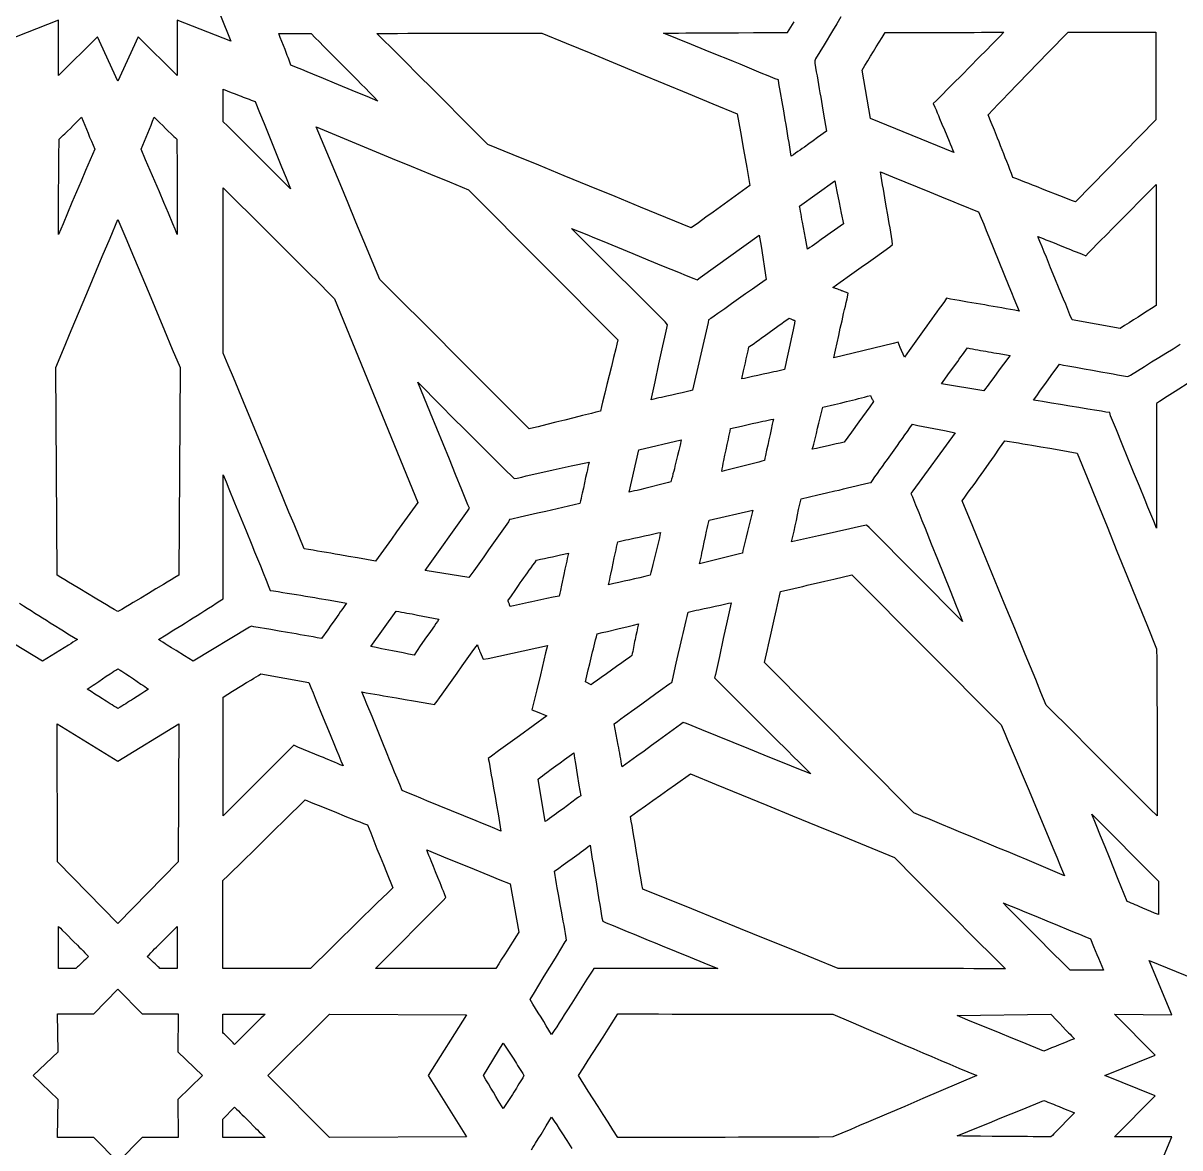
# Model space of a CAD drawing. Extents: x -500 to 500, y -1000 to 1000.
# Drawn here: x -23.2 to 260.5, y -17.6 to 258.3 of the extents above; entities that cross this region are included whole.
import ezdxf

# ---------------------------------------------------------------- set-up
doc = ezdxf.new("R2010")
doc.units = 0
doc.layers.add('LAYER_1', color=18, linetype='CONTINUOUS')

msp = doc.modelspace()

# ---------------------------------------------------------------- linework, layer by layer
at = {"layer": 'LAYER_1'}
for points in [[(22.5, 266.96), (27.68, 253.88), (14.55, 258.97), (14.55, 245.43), (4.99, 254.92), (0, 244.04), (-4.99, 254.92), (-14.55, 245.43), (-14.55, 258.97), (-27.68, 253.88)], [(177.34, 259.8), (176.3, 258.08), (175.27, 256.37), (173.19, 252.93), (172.16, 251.21), (171.12, 249.48), (170.89, 249.01), (170.89, 248.44), (171.08, 247.39), (171.27, 246.35), (171.46, 245.31), (171.65, 244.27), (171.83, 243.23), (172.01, 242.18), (172.19, 241.14), (172.37, 240.1), (172.73, 238.02), (173.08, 235.93), (173.77, 231.77), (171.61, 230.2), (170.53, 229.43), (169.45, 228.65), (168.37, 227.89), (167.83, 227.5), (167.29, 227.13), (166.75, 226.75), (166.21, 226.37), (165.67, 226), (165.13, 225.63), (164.95, 226.74), (164.78, 227.85), (164.6, 228.96), (164.42, 230.08), (164.23, 231.19), (164.05, 232.31), (163.86, 233.43), (163.67, 234.54), (163.29, 236.78), (162.91, 239.01), (162.52, 241.24), (162.13, 243.46), (162.02, 244.38), (161.21, 244.62), (159.5, 245.33), (157.79, 246.04), (156.08, 246.75), (154.37, 247.46), (152.65, 248.17), (150.94, 248.87), (149.22, 249.57), (147.5, 250.27), (144.07, 251.67), (140.64, 253.06), (137.21, 254.46), (133.79, 255.84), (135.63, 255.85), (137.47, 255.85), (139.31, 255.86), (141.15, 255.86), (144.85, 255.88), (148.54, 255.9), (152.23, 255.92), (155.92, 255.94), (157.77, 255.95), (159.61, 255.96), (161.45, 255.96), (163.29, 255.96), (164.21, 255.96), (164.67, 256.65), (165.83, 258.56)], [(263.13, 170.35), (259.28, 167.88), (257.36, 166.65), (255.45, 165.43), (254.76, 164.97), (254.76, 164.04), (254.76, 134.4), (254.05, 136.12), (253.34, 137.83), (252.63, 139.55), (251.93, 141.27), (250.52, 144.7), (249.12, 148.14), (246.31, 155.03), (244.89, 158.49), (243.47, 161.96), (243.24, 162.77), (242.32, 162.88), (241.22, 163.06), (240.11, 163.24), (237.89, 163.6), (235.67, 163.96), (233.45, 164.33), (231.22, 164.7), (229, 165.06), (226.79, 165.43), (225.68, 165.6), (224.58, 165.78), (225.36, 166.87), (226.15, 167.97), (227.75, 170.18), (229.34, 172.39), (230.13, 173.49), (230.91, 174.58), (231.93, 174.4), (232.94, 174.22), (233.96, 174.04), (234.98, 173.86), (237.01, 173.5), (239.04, 173.13), (241.07, 172.76), (243.1, 172.39), (244.11, 172.21), (245.13, 172.03), (246.14, 171.86), (247.16, 171.68), (247.73, 171.57), (248.31, 171.91), (250.04, 173), (251.78, 174.08), (253.53, 175.17), (255.28, 176.25), (257.03, 177.34), (258.78, 178.42), (260.52, 179.51)], [(-24.1, 115.97), (-23.17, 115.37), (-22.24, 114.76), (-21.3, 114.16), (-20.36, 113.57), (-19.42, 112.97), (-18.47, 112.38), (-17.53, 111.79), (-16.58, 111.2), (-15.64, 110.61), (-13.74, 109.43), (-11.84, 108.26), (-9.94, 107.08), (-10.48, 106.74), (-11.02, 106.39), (-11.56, 106.05), (-12.1, 105.71), (-13.18, 105.04), (-14.25, 104.38), (-16.37, 103.06), (-17.42, 102.41), (-18.47, 101.76), (-32.29, 110.09)], [(252.92, -28.25), (258.45, -14.94), (244.39, -14.94), (254.42, -4.86), (242.09, 0.11), (254.42, 5.09), (244.39, 15.16), (258.45, 15.05), (252.92, 28.36), (266.17, 22.92)], [(101.42, -18.1), (101.76, -17.56), (102.1, -17.01), (102.43, -16.47), (103.1, -15.39), (103.77, -14.31), (105.07, -12.18), (105.72, -11.12), (106.37, -10.07), (107, -11.03), (107.62, -11.99), (108.24, -12.95), (108.86, -13.91), (110.09, -15.84), (111.33, -17.77)]]:
    msp.add_lwpolyline(points, dxfattribs=at)
for points in [[(48.4, 254.69), (49.42, 253.65), (50.44, 252.61), (51.46, 251.58), (52.49, 250.55), (53.51, 249.51), (55.56, 247.45), (57.62, 245.39), (58.64, 244.36), (59.66, 243.32), (60.69, 242.29), (61.71, 241.25), (62.73, 240.21), (63.74, 239.17), (61.1, 240.26), (58.45, 241.36), (53.13, 243.57), (50.46, 244.68), (47.79, 245.78), (46.45, 246.33), (45.11, 246.88), (43.77, 247.43), (42.43, 247.97), (42.26, 248.45), (42.08, 248.93), (41.9, 249.41), (41.72, 249.88), (41.54, 250.36), (41.35, 250.84), (40.98, 251.81), (40.21, 253.75), (39.82, 254.74), (39.44, 255.73), (47.38, 255.73)], [(109.95, 253.37), (115.95, 250.9), (127.92, 245.95), (139.89, 241), (145.88, 238.52), (151.88, 236.05), (152.66, 231.64), (153.44, 227.25), (154.21, 222.86), (154.99, 218.45), (153.18, 217.15), (151.38, 215.85), (149.58, 214.54), (147.79, 213.24), (146, 211.94), (144.2, 210.64), (142.4, 209.33), (140.59, 208.03), (128.14, 213.16), (121.92, 215.72), (115.69, 218.28), (109.45, 220.84), (103.21, 223.4), (96.96, 225.96), (90.7, 228.52), (83.94, 235.31), (80.55, 238.72), (77.15, 242.13), (73.75, 245.53), (70.34, 248.94), (68.63, 250.64), (66.93, 252.34), (65.22, 254.03), (63.51, 255.73), (66.04, 255.75), (68.57, 255.77), (71.1, 255.78), (73.62, 255.8), (76.15, 255.81), (78.68, 255.82), (81.21, 255.82), (83.73, 255.83), (88.79, 255.84), (93.84, 255.84), (103.95, 255.84)], [(216.28, 255.01), (215.25, 253.95), (214.21, 252.9), (213.17, 251.84), (211.1, 249.74), (209.02, 247.64), (206.95, 245.55), (204.88, 243.46), (200.73, 239.29), (199.92, 238.6), (200.38, 237.67), (200.67, 236.97), (200.95, 236.28), (201.24, 235.59), (201.52, 234.89), (202.1, 233.5), (202.69, 232.11), (203.27, 230.72), (203.85, 229.33), (204.14, 228.64), (204.42, 227.94), (204.71, 227.25), (204.99, 226.56), (184.6, 234.89), (182.53, 246.7), (183.22, 247.87), (183.91, 249.03), (184.61, 250.18), (185.31, 251.33), (186.01, 252.48), (186.72, 253.63), (187.44, 254.79), (188.17, 255.96), (195.43, 255.96), (199.06, 255.97), (202.7, 255.97), (204.52, 255.98), (206.34, 255.99), (208.17, 256), (209.99, 256.01), (211.82, 256.02), (213.65, 256.04), (215.48, 256.06), (217.32, 256.08)], [(254.53, 234.54), (234.83, 214.4), (233.88, 214.77), (232.93, 215.14), (231.03, 215.89), (227.21, 217.41), (225.3, 218.17), (224.34, 218.55), (223.38, 218.93), (222.41, 219.3), (221.45, 219.68), (220.48, 220.05), (219.51, 220.42), (219.14, 221.4), (218.77, 222.37), (218.4, 223.34), (218.02, 224.31), (217.64, 225.27), (217.26, 226.24), (216.88, 227.2), (216.5, 228.16), (216.11, 229.12), (215.73, 230.08), (214.96, 231.99), (214.18, 233.91), (213.4, 235.82), (214.63, 237.1), (215.86, 238.37), (217.1, 239.65), (218.33, 240.92), (220.79, 243.46), (223.25, 245.99), (225.72, 248.52), (228.18, 251.04), (233.1, 256.08), (254.53, 256.08)], [(26.83, 241.68), (27.81, 241.29), (28.78, 240.9), (29.76, 240.52), (30.24, 240.33), (30.73, 240.14), (31.22, 239.96), (31.7, 239.77), (32.19, 239.59), (32.69, 239.41), (33.18, 239.23), (33.67, 239.06), (34.75, 236.37), (35.83, 233.69), (37.99, 228.35), (40.15, 223.01), (41.23, 220.33), (42.31, 217.64), (38.19, 221.79), (36.13, 223.85), (34.08, 225.9), (32.02, 227.95), (29.97, 230), (28.94, 231.02), (27.91, 232.04), (26.88, 233.06), (25.84, 234.08), (25.84, 242.07)], [(-8.52, 234.24), (-8.12, 233.26), (-7.73, 232.28), (-7.33, 231.3), (-6.93, 230.32), (-6.52, 229.34), (-6.11, 228.36), (-5.68, 227.37), (-6.8, 224.76), (-7.92, 222.14), (-9.04, 219.51), (-10.16, 216.89), (-11.27, 214.26), (-12.37, 211.64), (-13.46, 209.02), (-14.01, 207.72), (-14.55, 206.41), (-14.55, 212.23), (-14.54, 215.14), (-14.54, 218.06), (-14.53, 219.52), (-14.52, 220.98), (-14.51, 222.45), (-14.5, 223.91), (-14.49, 225.38), (-14.47, 226.85), (-14.45, 228.32), (-14.43, 229.8), (-14.09, 230.12), (-13.74, 230.45), (-13.4, 230.79), (-13.05, 231.12), (-12.36, 231.79), (-11.67, 232.47), (-10.98, 233.16), (-10.29, 233.85), (-8.9, 235.24)], [(10.29, 233.85), (10.98, 233.16), (11.67, 232.47), (12.36, 231.79), (13.05, 231.12), (13.4, 230.79), (13.74, 230.45), (14.09, 230.12), (14.43, 229.8), (14.45, 228.32), (14.47, 226.85), (14.49, 225.38), (14.5, 223.91), (14.51, 222.45), (14.52, 220.98), (14.53, 219.52), (14.54, 218.06), (14.54, 215.14), (14.55, 212.23), (14.55, 206.41), (14.01, 207.72), (13.46, 209.02), (12.37, 211.64), (11.27, 214.26), (10.16, 216.89), (9.04, 219.51), (7.92, 222.14), (6.8, 224.76), (5.68, 227.37), (6.11, 228.36), (6.52, 229.34), (6.93, 230.32), (7.33, 231.3), (7.73, 232.28), (8.12, 233.26), (8.52, 234.24), (8.9, 235.24)], [(67.27, 225.11), (71.95, 223.18), (76.63, 221.25), (81.31, 219.32), (85.98, 217.41), (122.62, 180.6), (122.36, 179.51), (122.09, 178.42), (121.56, 176.24), (121.02, 174.05), (120.49, 171.86), (119.95, 169.66), (119.41, 167.47), (118.88, 165.29), (118.61, 164.2), (118.35, 163.11), (117.25, 162.83), (116.16, 162.56), (113.96, 162), (111.78, 161.46), (109.6, 160.92), (107.42, 160.37), (105.23, 159.83), (103.04, 159.28), (101.94, 159), (100.84, 158.72), (91.68, 167.92), (87.1, 172.51), (82.52, 177.11), (77.94, 181.7), (73.36, 186.28), (71.07, 188.56), (68.78, 190.85), (66.49, 193.13), (64.2, 195.41), (60.32, 204.79), (58.37, 209.47), (56.43, 214.15), (54.48, 218.83), (52.54, 223.5), (50.6, 228.16), (48.65, 232.81)], [(190.01, 220.59), (193, 219.36), (199.02, 216.89), (202.03, 215.65), (205.05, 214.42), (206.56, 213.8), (208.07, 213.19), (209.59, 212.58), (211.1, 211.97), (211.72, 210.45), (212.35, 208.93), (212.97, 207.41), (213.59, 205.89), (214.82, 202.85), (216.05, 199.81), (217.28, 196.77), (218.52, 193.74), (219.14, 192.22), (219.76, 190.7), (220.38, 189.18), (221.01, 187.66), (219.95, 187.85), (218.89, 188.04), (217.84, 188.23), (216.79, 188.42), (215.74, 188.6), (214.69, 188.79), (213.64, 188.97), (212.6, 189.15), (210.5, 189.5), (208.4, 189.86), (206.3, 190.2), (204.19, 190.55), (203.26, 190.78), (202.69, 189.97), (202.06, 189.12), (201.44, 188.27), (200.82, 187.42), (200.2, 186.57), (199.59, 185.71), (198.97, 184.86), (198.36, 184), (197.75, 183.14), (196.53, 181.43), (195.32, 179.72), (194.1, 178.01), (192.89, 176.31), (191.86, 178.74), (191.4, 180.02), (190.13, 179.67), (175.61, 176.2), (176, 178.02), (176.39, 179.84), (176.79, 181.66), (177.18, 183.48), (177.38, 184.38), (177.59, 185.28), (177.79, 186.19), (177.99, 187.09), (178.2, 187.99), (178.41, 188.88), (178.62, 189.78), (178.84, 190.67), (179.07, 192.06), (177.8, 192.52), (177.65, 192.58), (177.5, 192.65), (177.35, 192.7), (177.2, 192.76), (176.89, 192.87), (176.59, 192.98), (176.29, 193.09), (175.99, 193.2), (175.84, 193.26), (175.69, 193.32), (175.53, 193.38), (175.38, 193.45), (176.25, 194.07), (177.11, 194.7), (177.98, 195.32), (178.84, 195.95), (180.57, 197.19), (182.31, 198.42), (184.05, 199.66), (185.8, 200.9), (189.32, 203.4), (190.01, 203.98), (189.9, 204.91), (189.73, 205.97), (189.55, 207.03), (189.37, 208.09), (189.19, 209.14), (188.83, 211.25), (188.46, 213.36), (188.09, 215.46), (187.73, 217.57), (187.55, 218.63), (187.37, 219.69), (187.19, 220.75), (187.02, 221.81)], [(176.1, 218.27), (176.36, 216.94), (176.88, 214.3), (177.4, 211.68), (177.92, 209.07), (175.76, 207.51), (174.67, 206.73), (173.58, 205.95), (172.49, 205.17), (171.39, 204.39), (170.28, 203.6), (169.72, 203.21), (169.16, 202.82), (168.64, 205.49), (168.39, 206.82), (168.14, 208.13), (167.89, 209.44), (167.77, 210.1), (167.65, 210.75), (167.54, 211.4), (167.42, 212.06), (167.31, 212.71), (167.2, 213.36), (175.84, 219.61)], [(254.65, 189.05), (253.53, 188.31), (252.42, 187.59), (251.31, 186.88), (250.21, 186.17), (249.11, 185.46), (248, 184.77), (246.89, 184.07), (245.78, 183.37), (234.02, 185.46), (233.5, 186.74), (232.98, 188.02), (232.46, 189.3), (231.93, 190.58), (230.88, 193.14), (229.82, 195.7), (228.76, 198.26), (227.71, 200.83), (227.18, 202.11), (226.66, 203.39), (226.13, 204.67), (225.61, 205.95), (226.28, 205.69), (226.95, 205.42), (227.62, 205.16), (228.29, 204.89), (229.63, 204.35), (230.97, 203.81), (232.31, 203.26), (233.65, 202.73), (234.32, 202.46), (234.99, 202.19), (235.66, 201.93), (236.33, 201.67), (237.37, 201.2), (238.06, 201.9), (239.09, 202.96), (240.13, 204.02), (241.17, 205.08), (242.2, 206.13), (244.28, 208.24), (246.35, 210.33), (248.43, 212.43), (250.5, 214.51), (254.65, 218.68)], [(27.55, 216.18), (29.25, 214.48), (32.67, 211.08), (36.08, 207.68), (39.49, 204.27), (42.91, 200.86), (46.32, 197.46), (49.73, 194.06), (51.44, 192.36), (53.14, 190.67), (73.54, 140.66), (72.24, 138.87), (70.94, 137.08), (69.65, 135.28), (68.35, 133.48), (67.06, 131.68), (65.76, 129.88), (64.46, 128.09), (63.17, 126.3), (58.78, 127.08), (56.59, 127.47), (54.41, 127.85), (53.32, 128.04), (52.23, 128.23), (51.14, 128.41), (50.04, 128.6), (48.95, 128.78), (47.85, 128.96), (46.76, 129.14), (45.66, 129.31), (44.42, 132.33), (43.19, 135.34), (41.95, 138.35), (40.71, 141.36), (39.47, 144.37), (38.23, 147.37), (35.75, 153.38), (30.78, 165.37), (28.31, 171.36), (27.07, 174.36), (25.84, 177.35), (25.84, 217.87)], [(1.93, 205.56), (3.83, 201.02), (7.64, 191.94), (11.44, 182.86), (13.34, 178.32), (15.24, 173.77), (14.9, 122.83), (13.97, 122.26), (13.04, 121.7), (12.11, 121.15), (11.18, 120.59), (9.32, 119.48), (7.46, 118.37), (5.61, 117.26), (3.75, 116.15), (2.82, 115.6), (1.89, 115.04), (0.96, 114.48), (0, 113.91), (-0.96, 114.48), (-1.89, 115.04), (-2.82, 115.6), (-3.75, 116.15), (-5.61, 117.26), (-7.46, 118.37), (-9.32, 119.48), (-11.18, 120.59), (-12.11, 121.15), (-13.04, 121.7), (-13.97, 122.26), (-14.9, 122.83), (-15.24, 173.77), (-13.34, 178.32), (-11.44, 182.86), (-7.64, 191.94), (-3.83, 201.02), (-1.93, 205.56), (0, 210.12)], [(113.09, 207.16), (114.97, 206.39), (116.85, 205.63), (118.73, 204.86), (122.49, 203.32), (126.25, 201.78), (130, 200.24), (133.76, 198.7), (135.64, 197.94), (137.52, 197.17), (139.4, 196.41), (141.28, 195.65), (142.09, 195.3), (142.78, 195.88), (157.29, 206.3), (157.73, 203.59), (158.16, 200.86), (158.59, 198.12), (159.02, 195.41), (157.33, 194.24), (155.63, 193.05), (153.93, 191.85), (152.23, 190.65), (150.52, 189.45), (148.82, 188.23), (147.12, 187.02), (146.27, 186.41), (145.43, 185.81), (144.85, 185.46), (144.74, 184.88), (140.93, 168.21), (140.31, 168.06), (139.68, 167.91), (139.04, 167.76), (138.41, 167.62), (137.14, 167.33), (135.87, 167.05), (134.59, 166.77), (133.32, 166.48), (132.69, 166.34), (132.05, 166.19), (131.42, 166.04), (130.8, 165.89), (131.27, 168.1), (131.75, 170.3), (132.7, 174.69), (133.65, 179.08), (134.12, 181.28), (134.6, 183.49), (134.83, 184.3), (134.25, 184.99), (132.81, 186.43), (131.36, 187.86), (128.48, 190.73), (125.61, 193.59), (122.73, 196.46), (119.86, 199.32), (116.98, 202.19), (114.1, 205.05), (112.66, 206.48), (111.21, 207.92)], [(165.01, 185.75), (165.19, 185.67), (165.36, 185.59), (165.53, 185.52), (165.62, 185.48), (165.71, 185.45), (165.79, 185.42), (165.88, 185.39), (165.96, 185.37), (166.05, 185.34), (165.9, 184.58), (165.74, 183.83), (165.59, 183.07), (165.43, 182.32), (165.11, 180.82), (164.78, 179.32), (164.46, 177.82), (164.14, 176.32), (163.98, 175.57), (163.82, 174.82), (163.67, 174.06), (163.52, 173.3), (162.87, 173.15), (162.21, 173), (161.56, 172.86), (160.91, 172.71), (159.59, 172.43), (158.27, 172.14), (156.96, 171.86), (155.64, 171.58), (154.99, 171.43), (154.33, 171.29), (153.68, 171.14), (153.03, 170.99), (153.46, 172.98), (153.9, 174.97), (154.11, 175.95), (154.33, 176.93), (154.54, 177.9), (154.76, 178.86), (155.39, 179.29), (156.01, 179.73), (156.63, 180.17), (157.25, 180.61), (157.87, 181.06), (158.48, 181.5), (159.71, 182.39), (160.95, 183.28), (161.56, 183.72), (162.18, 184.17), (162.8, 184.61), (163.42, 185.05), (164.04, 185.49), (164.67, 185.92)], [(208.98, 178.5), (209.63, 178.37), (210.28, 178.25), (210.93, 178.13), (211.58, 178.01), (212.23, 177.89), (212.88, 177.77), (213.53, 177.66), (214.19, 177.54), (214.84, 177.43), (216.16, 177.21), (217.48, 176.99), (218.82, 176.78), (218.41, 176.23), (218, 175.69), (217.19, 174.6), (216.39, 173.52), (215.59, 172.43), (214.79, 171.35), (213.99, 170.26), (213.18, 169.18), (212.77, 168.64), (212.37, 168.09), (202, 169.83), (202.39, 170.37), (202.78, 170.91), (203.57, 172), (205.16, 174.18), (205.96, 175.28), (206.36, 175.84), (206.76, 176.39), (207.16, 176.95), (207.55, 177.5), (207.94, 178.06), (208.33, 178.63)], [(79.31, 164.38), (82.18, 161.49), (85.06, 158.61), (87.93, 155.74), (90.81, 152.87), (92.25, 151.44), (93.69, 150), (95.13, 148.57), (96.58, 147.14), (97.16, 146.56), (97.96, 146.68), (99.06, 146.93), (100.16, 147.19), (101.27, 147.45), (102.37, 147.7), (103.47, 147.95), (104.57, 148.2), (105.67, 148.44), (106.78, 148.69), (108.98, 149.17), (111.18, 149.66), (115.59, 150.61), (115.44, 149.98), (115.29, 149.35), (115.15, 148.71), (115, 148.08), (114.72, 146.8), (114.44, 145.52), (114.16, 144.24), (113.87, 142.96), (113.73, 142.32), (113.58, 141.69), (113.43, 141.06), (113.28, 140.42), (109.14, 139.47), (104.97, 138.51), (102.89, 138.04), (100.79, 137.56), (98.69, 137.08), (96.58, 136.6), (96, 136.49), (95.77, 135.91), (94.56, 134.21), (93.35, 132.51), (92.14, 130.79), (90.93, 129.08), (89.72, 127.36), (88.51, 125.65), (87.3, 123.95), (86.09, 122.25), (75.38, 123.99), (85.75, 138.57), (86.21, 139.27), (85.86, 140.08), (84.35, 143.82), (82.82, 147.56), (81.29, 151.32), (79.74, 155.08), (78.2, 158.85), (76.65, 162.62), (73.54, 170.18)], [(184.69, 166.72), (184.77, 166.52), (184.86, 166.33), (184.94, 166.14), (185.03, 165.96), (185.12, 165.78), (185.29, 165.43), (184.39, 164.18), (183.49, 162.93), (181.72, 160.45), (179.94, 157.97), (179.05, 156.73), (178.15, 155.47), (177.16, 155.26), (176.18, 155.04), (174.23, 154.61), (172.28, 154.17), (171.3, 153.95), (170.31, 153.74), (170.48, 154.39), (170.65, 155.03), (170.82, 155.68), (170.98, 156.32), (171.15, 156.97), (171.31, 157.61), (171.62, 158.89), (171.93, 160.17), (172.24, 161.45), (172.55, 162.74), (172.85, 164.04), (175.79, 164.74), (177.25, 165.09), (178.72, 165.44), (179.46, 165.62), (180.19, 165.81), (180.93, 165.99), (181.66, 166.17), (182.4, 166.36), (183.13, 166.55), (183.86, 166.74), (184.6, 166.94)], [(160.62, 160.52), (160.49, 159.88), (160.21, 158.61), (159.94, 157.33), (159.66, 156.05), (159.38, 154.77), (159.1, 153.5), (158.83, 152.22), (158.69, 151.59), (158.56, 150.96), (157.89, 150.79), (157.23, 150.62), (155.9, 150.28), (153.28, 149.63), (151.97, 149.3), (150.67, 148.97), (150.02, 148.81), (149.37, 148.64), (148.73, 148.47), (148.08, 148.3), (148.21, 148.97), (148.34, 149.64), (148.48, 150.3), (148.61, 150.97), (148.89, 152.29), (149.17, 153.61), (149.45, 154.92), (149.73, 156.22), (149.87, 156.88), (150, 157.53), (150.14, 158.18), (150.27, 158.83), (152.93, 159.44), (154.24, 159.74), (155.55, 160.03), (156.86, 160.32), (157.51, 160.47), (158.16, 160.61), (158.81, 160.74), (159.45, 160.88), (160.1, 161.02), (160.75, 161.15)], [(196.19, 159.61), (197.51, 159.35), (200.14, 158.83), (202.74, 158.31), (205.34, 157.79), (194.97, 143.55), (194.51, 142.86), (194.85, 142.05), (195.63, 140.14), (196.4, 138.22), (197.18, 136.31), (197.95, 134.4), (199.48, 130.58), (201.02, 126.76), (202.55, 122.94), (204.09, 119.12), (204.86, 117.21), (205.63, 115.3), (206.4, 113.39), (207.18, 111.48), (184.25, 134.52), (183.56, 135.1), (182.76, 134.98), (181.67, 134.72), (180.59, 134.47), (179.5, 134.21), (178.42, 133.96), (177.33, 133.71), (176.23, 133.46), (175.14, 133.22), (174.04, 132.97), (172.95, 132.73), (171.85, 132.49), (169.65, 132), (167.45, 131.52), (165.24, 131.05), (165.39, 131.7), (165.54, 132.35), (165.69, 133.01), (165.83, 133.67), (166.11, 134.99), (166.4, 136.31), (166.68, 137.64), (166.96, 138.96), (167.11, 139.62), (167.25, 140.27), (167.4, 140.93), (167.55, 141.58), (171.7, 142.54), (173.77, 143.02), (175.84, 143.51), (176.88, 143.75), (177.92, 144), (178.95, 144.25), (179.99, 144.5), (181.03, 144.75), (182.06, 145), (183.1, 145.26), (184.14, 145.52), (184.71, 145.63), (185.06, 146.1), (185.67, 146.96), (186.27, 147.83), (186.89, 148.69), (187.5, 149.55), (188.11, 150.41), (188.73, 151.27), (189.96, 152.99), (191.19, 154.7), (191.8, 155.56), (192.42, 156.42), (193.03, 157.28), (193.64, 158.14), (194.25, 159.01), (194.85, 159.87)], [(137.87, 154.76), (137.56, 153.47), (137.26, 152.18), (136.95, 150.9), (136.63, 149.62), (136.47, 148.98), (136.31, 148.34), (136.14, 147.69), (135.98, 147.05), (135.81, 146.4), (135.64, 145.75), (135.01, 145.6), (134.38, 145.44), (133.11, 145.12), (130.55, 144.48), (129.26, 144.15), (127.97, 143.83), (127.32, 143.67), (126.68, 143.51), (126.03, 143.36), (125.38, 143.2), (127.8, 153.62), (138.17, 156.05)], [(218.65, 155.65), (219.75, 155.47), (220.86, 155.29), (221.96, 155.11), (223.06, 154.92), (224.17, 154.74), (226.38, 154.36), (228.59, 153.98), (230.82, 153.59), (235.29, 152.81), (237.72, 146.82), (240.15, 140.81), (242.59, 134.8), (245.03, 128.79), (247.47, 122.78), (249.91, 116.77), (252.34, 110.76), (254.76, 104.77), (254.78, 102.21), (254.8, 99.65), (254.82, 97.08), (254.83, 94.52), (254.84, 91.96), (254.85, 89.4), (254.86, 86.84), (254.86, 84.28), (254.87, 79.15), (254.88, 74.03), (254.88, 63.79), (253.17, 65.48), (251.47, 67.17), (249.77, 68.87), (248.07, 70.56), (244.67, 73.95), (241.28, 77.35), (237.89, 80.75), (234.5, 84.15), (227.69, 90.99), (226.39, 94.12), (225.1, 97.24), (223.81, 100.37), (222.52, 103.5), (219.95, 109.75), (217.38, 116.01), (212.23, 128.55), (209.65, 134.83), (207.07, 141.12), (207.73, 142.03), (208.4, 142.95), (209.06, 143.86), (209.72, 144.78), (210.38, 145.7), (211.04, 146.63), (211.7, 147.55), (212.35, 148.47), (213.66, 150.31), (214.96, 152.16), (216.25, 153.99), (217.55, 155.82)], [(26.53, 145.77), (27.23, 144.06), (28.62, 140.63), (31.43, 133.75), (32.83, 130.31), (33.53, 128.59), (34.23, 126.86), (34.93, 125.13), (35.63, 123.4), (36.32, 121.67), (37.02, 119.93), (37.36, 119.12), (38.17, 119.01), (39.29, 118.83), (40.41, 118.65), (41.54, 118.47), (42.66, 118.29), (43.78, 118.11), (44.9, 117.92), (46.02, 117.73), (47.14, 117.55), (48.26, 117.36), (49.37, 117.16), (51.6, 116.78), (53.82, 116.39), (56.03, 116), (55.66, 115.45), (55.29, 114.91), (54.91, 114.37), (54.54, 113.83), (54.16, 113.28), (53.78, 112.74), (53.02, 111.66), (52.25, 110.57), (51.47, 109.49), (49.92, 107.31), (48.88, 107.51), (47.85, 107.7), (46.81, 107.89), (45.77, 108.08), (44.73, 108.26), (43.7, 108.44), (42.66, 108.63), (41.62, 108.81), (39.55, 109.16), (37.48, 109.51), (33.33, 110.21), (32.75, 110.32), (32.29, 110.09), (18.47, 101.76), (17.42, 102.41), (16.37, 103.06), (14.25, 104.38), (13.18, 105.04), (12.1, 105.71), (11.56, 106.05), (11.02, 106.39), (10.48, 106.74), (9.94, 107.08), (11.84, 108.26), (13.74, 109.43), (15.64, 110.61), (16.58, 111.2), (17.53, 111.79), (18.47, 112.38), (19.42, 112.97), (20.36, 113.57), (21.3, 114.16), (22.24, 114.76), (23.17, 115.37), (24.1, 115.97), (25.03, 116.58), (25.84, 117.04), (25.84, 117.85), (25.84, 147.49)], [(155.53, 138.15), (155.37, 137.5), (155.06, 136.18), (154.74, 134.86), (154.41, 133.54), (154.09, 132.21), (153.77, 130.89), (153.45, 129.58), (153.3, 128.92), (153.15, 128.27), (152.48, 128.12), (151.81, 127.96), (151.15, 127.8), (150.49, 127.64), (149.83, 127.48), (149.17, 127.31), (148.52, 127.15), (147.86, 126.98), (147.21, 126.81), (146.56, 126.64), (145.26, 126.3), (143.96, 125.95), (142.66, 125.61), (142.81, 126.28), (142.96, 126.95), (143.11, 127.62), (143.25, 128.3), (143.53, 129.64), (143.82, 130.99), (144.1, 132.33), (144.38, 133.68), (144.52, 134.35), (144.67, 135.03), (144.82, 135.7), (144.97, 136.37), (155.68, 138.8)], [(132.95, 132.71), (132.79, 132.06), (132.48, 130.74), (132.16, 129.42), (131.83, 128.1), (131.51, 126.77), (131.19, 125.45), (130.87, 124.13), (130.72, 123.48), (130.57, 122.83), (129.92, 122.68), (129.27, 122.53), (127.99, 122.24), (126.71, 121.95), (125.44, 121.67), (124.16, 121.39), (122.89, 121.1), (121.6, 120.81), (120.96, 120.66), (120.31, 120.51), (120.46, 121.16), (120.61, 121.82), (120.76, 122.48), (120.9, 123.14), (121.18, 124.46), (121.46, 125.78), (121.75, 127.1), (122.03, 128.42), (122.17, 129.08), (122.32, 129.74), (122.47, 130.39), (122.62, 131.05), (123.27, 131.2), (123.92, 131.35), (124.57, 131.49), (125.23, 131.64), (126.54, 131.92), (127.86, 132.2), (129.18, 132.49), (130.49, 132.77), (131.15, 132.92), (131.8, 133.06), (132.45, 133.21), (133.1, 133.36)], [(110.37, 127.62), (110.22, 126.97), (110.08, 126.31), (109.93, 125.66), (109.65, 124.36), (109.37, 123.04), (108.8, 120.41), (108.51, 119.07), (108.37, 118.41), (108.22, 117.73), (106.71, 117.43), (105.21, 117.12), (103.72, 116.82), (102.22, 116.5), (101.48, 116.35), (100.73, 116.19), (99.99, 116.02), (99.24, 115.86), (98.49, 115.7), (97.74, 115.53), (96.99, 115.36), (96.23, 115.19), (96.19, 115.27), (96.15, 115.36), (96.11, 115.45), (96.08, 115.53), (96.01, 115.71), (95.95, 115.88), (95.88, 116.06), (95.81, 116.23), (95.78, 116.32), (95.74, 116.4), (95.7, 116.49), (95.66, 116.58), (96.52, 117.83), (97.39, 119.09), (98.26, 120.35), (98.69, 120.97), (99.13, 121.6), (99.57, 122.22), (100.01, 122.84), (100.45, 123.46), (100.89, 124.08), (101.34, 124.7), (101.78, 125.31), (102.23, 125.92), (102.68, 126.53), (103.64, 126.75), (104.61, 126.97), (105.58, 127.18), (106.56, 127.4), (108.53, 127.83), (110.52, 128.27)], [(216.63, 86.13), (217.12, 84.98), (217.62, 83.83), (218.11, 82.67), (218.61, 81.52), (219.59, 79.21), (220.56, 76.89), (221.54, 74.57), (222.51, 72.25), (223.48, 69.93), (224.45, 67.61), (228.31, 58.32), (229.27, 56.01), (230.24, 53.7), (231.21, 51.39), (232.18, 49.08), (231.04, 49.58), (229.89, 50.08), (228.74, 50.57), (227.59, 51.07), (226.43, 51.56), (225.28, 52.05), (224.12, 52.53), (222.97, 53.02), (220.65, 53.99), (218.33, 54.96), (216.01, 55.92), (213.69, 56.88), (209.05, 58.8), (206.73, 59.76), (204.41, 60.72), (202.1, 61.69), (199.79, 62.65), (198.64, 63.14), (197.49, 63.62), (196.34, 64.11), (195.2, 64.6), (158.56, 101.41), (158.8, 102.5), (159.04, 103.58), (159.29, 104.67), (159.53, 105.75), (160.02, 107.93), (160.52, 110.11), (161.02, 112.29), (161.51, 114.48), (161.76, 115.58), (162, 116.68), (162.24, 117.79), (162.48, 118.89), (163.58, 119.13), (164.68, 119.37), (165.77, 119.62), (166.87, 119.87), (167.96, 120.12), (169.05, 120.37), (170.14, 120.62), (171.24, 120.87), (173.42, 121.39), (175.6, 121.9), (179.99, 122.94)], [(68.89, 113.92), (69.54, 113.81), (70.19, 113.69), (70.85, 113.58), (71.5, 113.46), (72.16, 113.34), (72.82, 113.21), (73.48, 113.09), (74.8, 112.84), (76.11, 112.58), (77.42, 112.32), (78.72, 112.06), (78.35, 111.52), (77.98, 110.98), (77.61, 110.43), (77.23, 109.89), (76.48, 108.8), (75.71, 107.71), (74.17, 105.5), (73.39, 104.39), (72.62, 103.26), (71.28, 103.52), (69.95, 103.78), (67.32, 104.3), (64.68, 104.83), (63.35, 105.09), (62.02, 105.35), (68.24, 114.03)], [(149.91, 113.9), (149.43, 111.7), (148.48, 107.31), (147.53, 102.93), (147.06, 100.73), (146.58, 98.52), (146.35, 97.71), (146.93, 97.13), (152.7, 91.33), (155.57, 88.44), (158.45, 85.57), (161.32, 82.69), (164.2, 79.82), (165.64, 78.39), (167.08, 76.96), (168.52, 75.52), (169.97, 74.09), (168.07, 74.85), (166.16, 75.61), (164.25, 76.38), (162.35, 77.15), (158.53, 78.69), (154.7, 80.24), (150.88, 81.79), (147.06, 83.35), (143.24, 84.91), (139.44, 86.48), (138.63, 86.71), (137.94, 86.25), (134.39, 83.64), (132.62, 82.34), (130.84, 81.04), (129.05, 79.73), (127.26, 78.43), (125.46, 77.13), (124.56, 76.48), (123.65, 75.83), (123.54, 76.5), (123.43, 77.17), (123.32, 77.83), (123.2, 78.5), (123.08, 79.16), (122.96, 79.82), (122.84, 80.48), (122.72, 81.14), (122.47, 82.45), (122.21, 83.75), (121.95, 85.06), (121.69, 86.36), (122.54, 86.99), (123.38, 87.61), (124.23, 88.24), (125.08, 88.86), (125.94, 89.48), (126.79, 90.1), (128.51, 91.34), (131.95, 93.82), (133.68, 95.06), (134.54, 95.69), (135.4, 96.32), (135.87, 96.55), (135.98, 97.13), (136.93, 101.29), (137.41, 103.38), (137.9, 105.46), (138.14, 106.5), (138.39, 107.55), (138.63, 108.59), (138.88, 109.63), (139.13, 110.67), (139.38, 111.71), (139.64, 112.76), (139.9, 113.8), (140.55, 113.95), (141.2, 114.1), (141.85, 114.24), (142.51, 114.39), (143.82, 114.67), (145.14, 114.96), (146.46, 115.24), (147.77, 115.52), (148.43, 115.67), (149.08, 115.81), (149.73, 115.96), (150.38, 116.11)], [(127.47, 109.95), (127.26, 108.99), (127.04, 108.03), (126.94, 107.55), (126.84, 107.07), (126.73, 106.59), (126.63, 106.1), (126.53, 105.61), (126.44, 105.12), (126.34, 104.63), (126.25, 104.14), (126.16, 103.65), (126.07, 103.15), (125.45, 102.69), (124.82, 102.24), (123.57, 101.34), (122.31, 100.45), (121.06, 99.56), (119.81, 98.67), (118.56, 97.77), (117.3, 96.88), (116.68, 96.42), (116.05, 95.97), (114.67, 96.66), (115.36, 99.62), (115.71, 101.09), (116.06, 102.57), (116.24, 103.31), (116.42, 104.04), (116.61, 104.78), (116.79, 105.52), (116.98, 106.26), (117.16, 107), (117.35, 107.73), (117.55, 108.47), (118.8, 108.78), (120.07, 109.08), (122.62, 109.69), (125.16, 110.3), (126.43, 110.6), (127.69, 110.9)], [(88.21, 105.66), (88.26, 105.51), (88.31, 105.35), (88.36, 105.2), (88.41, 105.05), (88.47, 104.9), (88.53, 104.75), (88.59, 104.59), (88.71, 104.29), (88.83, 103.99), (89.09, 103.38), (89.55, 102.22), (90.82, 102.45), (105.33, 105.58), (104.9, 103.79), (104.47, 102), (104.04, 100.2), (103.61, 98.39), (102.74, 94.75), (101.88, 91.11), (101.53, 89.83), (102.8, 89.37), (105.22, 88.33), (101.85, 85.9), (98.47, 83.45), (96.77, 82.22), (95.06, 80.99), (93.35, 79.74), (91.62, 78.49), (90.82, 77.91), (91.05, 76.98), (91.22, 75.92), (91.4, 74.86), (91.58, 73.8), (91.76, 72.75), (92.12, 70.64), (92.49, 68.53), (92.86, 66.43), (93.22, 64.32), (93.4, 63.26), (93.58, 62.2), (93.76, 61.14), (93.93, 60.08), (92.42, 60.71), (90.9, 61.34), (89.39, 61.96), (87.88, 62.58), (84.86, 63.82), (81.83, 65.06), (78.81, 66.3), (75.78, 67.54), (74.27, 68.16), (72.76, 68.78), (71.25, 69.41), (69.73, 70.04), (69.11, 71.54), (68.49, 73.04), (67.87, 74.54), (67.25, 76.05), (66.63, 77.56), (66.01, 79.07), (64.78, 82.09), (62.32, 88.16), (61.08, 91.19), (60.45, 92.71), (59.83, 94.23), (60.89, 94.04), (61.94, 93.85), (63, 93.66), (64.06, 93.47), (65.12, 93.29), (66.18, 93.1), (67.24, 92.92), (68.29, 92.74), (70.41, 92.39), (72.53, 92.04), (76.76, 91.34), (77.68, 91.11), (78.26, 91.92), (78.89, 92.79), (79.51, 93.65), (80.75, 95.39), (81.98, 97.13), (83.21, 98.86), (84.45, 100.6), (85.68, 102.34), (86.92, 104.07), (87.54, 104.94), (88.17, 105.81)], [(0.51, 99.6), (0.98, 99.29), (1.45, 98.98), (1.92, 98.67), (2.85, 98.05), (3.78, 97.42), (4.71, 96.79), (5.64, 96.16), (6.11, 95.85), (6.58, 95.54), (7.05, 95.23), (7.52, 94.93), (6.58, 94.32), (5.64, 93.71), (4.71, 93.11), (3.78, 92.51), (3.31, 92.21), (2.85, 91.92), (2.38, 91.62), (1.92, 91.33), (1.45, 91.04), (0.98, 90.75), (0.51, 90.46), (0, 90.18), (-0.51, 90.46), (-0.98, 90.75), (-1.45, 91.04), (-1.92, 91.33), (-2.38, 91.62), (-2.85, 91.92), (-3.31, 92.21), (-3.78, 92.51), (-4.71, 93.11), (-5.64, 93.71), (-6.58, 94.32), (-7.52, 94.93), (-7.05, 95.23), (-6.58, 95.54), (-6.11, 95.85), (-5.64, 96.16), (-4.71, 96.79), (-3.78, 97.42), (-2.85, 98.05), (-1.92, 98.67), (-1.45, 98.98), (-0.98, 99.29), (-0.51, 99.6), (0, 99.91)], [(46.81, 96.55), (47.33, 95.27), (47.85, 93.99), (48.37, 92.71), (48.9, 91.43), (49.96, 88.86), (51.01, 86.3), (52.07, 83.74), (53.13, 81.18), (53.65, 79.9), (54.18, 78.62), (54.7, 77.34), (55.22, 76.06), (54.53, 76.36), (53.84, 76.66), (53.14, 76.96), (52.45, 77.25), (51.76, 77.55), (51.07, 77.84), (50.38, 78.13), (49.69, 78.42), (48.31, 78.99), (46.92, 79.56), (44.16, 80.69), (43.12, 81.15), (42.43, 80.46), (25.84, 63.79), (25.84, 92.96), (26.97, 93.66), (28.11, 94.37), (30.41, 95.8), (31.56, 96.51), (32.73, 97.22), (33.31, 97.58), (33.89, 97.93), (34.47, 98.28), (35.06, 98.63)], [(14.78, 52.56), (0, 37.39), (-14.78, 52.56), (-14.9, 86.36), (0, 77.22), (14.9, 86.36)], [(112, 77.96), (112.22, 76.63), (112.65, 73.99), (113.08, 71.37), (113.51, 68.76), (112.97, 68.37), (112.43, 67.98), (111.35, 67.18), (109.18, 65.58), (108.09, 64.78), (107.54, 64.38), (106.99, 63.98), (106.43, 63.58), (105.88, 63.18), (105.32, 62.79), (104.76, 62.4), (103.03, 72.82), (103.57, 73.23), (104.11, 73.64), (104.65, 74.04), (105.19, 74.45), (106.28, 75.25), (107.37, 76.06), (108.46, 76.86), (109.56, 77.67), (111.79, 79.3)], [(146.7, 71.53), (152.94, 68.97), (159.18, 66.41), (165.43, 63.84), (171.69, 61.28), (177.95, 58.72), (190.48, 53.6), (192.16, 51.89), (193.85, 50.17), (195.54, 48.46), (197.23, 46.76), (198.93, 45.05), (200.63, 43.35), (204.03, 39.94), (210.84, 33.12), (214.25, 29.7), (215.96, 27.99), (217.66, 26.28), (215.1, 26.3), (212.53, 26.32), (209.96, 26.33), (207.4, 26.34), (204.84, 26.36), (202.28, 26.36), (199.72, 26.37), (197.16, 26.38), (192.04, 26.39), (186.91, 26.39), (176.65, 26.39), (170.68, 28.82), (164.71, 31.26), (158.72, 33.69), (152.73, 36.12), (146.73, 38.55), (140.73, 40.98), (128.72, 45.84), (128.53, 46.97), (128.34, 48.09), (127.96, 50.34), (127.59, 52.57), (127.22, 54.8), (126.86, 57.02), (126.49, 59.24), (126.3, 60.35), (126.11, 61.46), (125.92, 62.56), (125.73, 63.67), (126.64, 64.32), (127.55, 64.97), (129.38, 66.28), (131.21, 67.58), (133.06, 68.88), (134.91, 70.18), (136.76, 71.48), (140.47, 74.09)], [(47.83, 66.94), (49.75, 66.16), (53.59, 64.61), (55.5, 63.84), (56.45, 63.46), (57.41, 63.08), (58.36, 62.71), (59.31, 62.33), (60.26, 61.96), (61.21, 61.59), (61.99, 59.64), (62.76, 57.7), (63.54, 55.77), (64.32, 53.84), (65.1, 51.93), (65.88, 50.01), (67.43, 46.19), (66.16, 44.95), (64.89, 43.72), (63.62, 42.48), (62.35, 41.24), (59.83, 38.77), (57.31, 36.29), (54.79, 33.82), (52.28, 31.34), (47.27, 26.39), (25.72, 26.39), (25.72, 47.93), (27, 49.16), (28.27, 50.4), (29.54, 51.64), (30.8, 52.88), (33.33, 55.35), (35.85, 57.82), (38.36, 60.3), (40.87, 62.77), (45.89, 67.72)], [(255.22, 47.81), (255.22, 39.59), (254.75, 39.79), (254.27, 39.99), (253.32, 40.39), (251.41, 41.21), (250.44, 41.62), (249.96, 41.83), (249.47, 42.03), (248.98, 42.24), (248.49, 42.44), (248, 42.64), (247.5, 42.83), (245.34, 48.21), (244.26, 50.9), (243.18, 53.58), (242.1, 56.26), (241.02, 58.93), (239.94, 61.6), (238.86, 64.25)], [(78.28, 54.41), (80.84, 53.37), (85.98, 51.28), (91.12, 49.2), (93.68, 48.16), (96.23, 47.12), (98.31, 35.31), (97.62, 34.18), (96.92, 33.07), (96.23, 31.96), (95.53, 30.85), (94.82, 29.74), (94.11, 28.63), (93.39, 27.52), (92.66, 26.39), (63.17, 26.39), (79.76, 43.06), (80.45, 43.76), (80.1, 44.68), (79.82, 45.36), (79.55, 46.03), (79.27, 46.7), (79, 47.38), (78.46, 48.72), (77.92, 50.07), (77.37, 51.41), (76.83, 52.76), (76.56, 53.43), (76.28, 54.11), (76.01, 54.78), (75.73, 55.45)], [(115.99, 55.48), (116.17, 54.36), (116.35, 53.23), (116.53, 52.11), (116.89, 49.88), (117.26, 47.65), (117.63, 45.43), (117.99, 43.21), (118.17, 42.1), (118.35, 40.99), (118.53, 39.89), (118.7, 38.78), (118.93, 37.97), (119.74, 37.62), (121.44, 36.91), (123.15, 36.2), (124.87, 35.49), (126.58, 34.78), (128.3, 34.07), (130.01, 33.37), (131.73, 32.67), (133.45, 31.96), (136.88, 30.57), (140.31, 29.17), (143.74, 27.78), (147.16, 26.39), (116.74, 26.39), (116.28, 25.7), (115.65, 24.72), (115.03, 23.75), (113.79, 21.79), (111.33, 17.9), (110.09, 15.96), (109.48, 14.99), (108.86, 14.03), (108.24, 13.06), (107.62, 12.1), (107, 11.14), (106.37, 10.19), (105.72, 11.27), (105.07, 12.34), (104.42, 13.41), (103.77, 14.47), (103.1, 15.53), (102.43, 16.6), (101.76, 17.67), (101.07, 18.75), (102.15, 20.53), (103.23, 22.29), (104.31, 24.06), (105.39, 25.81), (106.47, 27.57), (107.55, 29.33), (108.63, 31.1), (109.71, 32.88), (110.06, 33.34), (109.94, 33.92), (109.77, 34.94), (109.59, 35.96), (109.41, 36.98), (109.23, 38), (108.87, 40.04), (108.5, 42.08), (108.14, 44.12), (107.77, 46.16), (107.59, 47.18), (107.41, 48.2), (107.24, 49.22), (107.06, 50.24), (108.15, 51.02), (109.24, 51.81), (110.34, 52.59), (111.44, 53.38), (111.99, 53.78), (112.54, 54.18), (113.09, 54.58), (113.64, 54.98), (114.19, 55.38), (114.73, 55.79), (115.28, 56.2), (115.82, 56.61)], [(218.43, 41.94), (219.77, 41.39), (221.11, 40.85), (222.45, 40.3), (225.12, 39.19), (227.8, 38.09), (230.48, 36.98), (233.16, 35.88), (234.5, 35.33), (235.84, 34.78), (237.18, 34.23), (238.52, 33.69), (239.3, 31.77), (239.69, 30.82), (240.09, 29.85), (240.49, 28.88), (240.9, 27.91), (241.32, 26.92), (241.74, 25.93), (233.56, 25.93), (232.53, 26.97), (231.49, 28.01), (229.42, 30.08), (225.28, 34.21), (223.22, 36.27), (222.2, 37.3), (221.17, 38.34), (220.15, 39.37), (219.12, 40.41), (218.11, 41.44), (217.09, 42.48)], [(-14.09, 36.24), (-13.64, 35.78), (-12.72, 34.87), (-10.86, 33.04), (-9.93, 32.11), (-9.47, 31.64), (-9.01, 31.18), (-8.55, 30.71), (-8.09, 30.24), (-7.63, 29.76), (-7.18, 29.29), (-7.95, 28.59), (-8.34, 28.24), (-8.73, 27.88), (-9.12, 27.52), (-9.51, 27.15), (-9.7, 26.97), (-9.9, 26.78), (-10.09, 26.59), (-10.29, 26.39), (-14.55, 26.39), (-14.55, 36.7)], [(14.55, 26.39), (10.29, 26.39), (10.09, 26.59), (9.9, 26.78), (9.7, 26.97), (9.51, 27.15), (9.12, 27.52), (8.73, 27.88), (8.34, 28.24), (7.95, 28.59), (7.18, 29.29), (7.63, 29.76), (8.09, 30.24), (8.55, 30.71), (9.01, 31.18), (9.47, 31.64), (9.93, 32.11), (10.86, 33.04), (12.72, 34.87), (13.64, 35.78), (14.09, 36.24), (14.55, 36.7)], [(5.91, 15.28), (14.78, 15.28), (14.66, 5.9), (20.77, 0.11), (14.66, -5.79), (14.78, -15.05), (5.91, -15.05), (0.03, -21.07), (0, -21.07), (-0.03, -21.07), (-5.91, -15.05), (-14.78, -15.05), (-14.66, -5.79), (-20.77, 0.11), (-14.66, 5.9), (-14.78, 15.28), (-5.91, 15.28), (0, 21.3)], [(35.62, 14.71), (35.15, 14.25), (34.68, 13.8), (34.21, 13.34), (33.28, 12.42), (32.35, 11.5), (31.42, 10.58), (30.49, 9.65), (28.6, 7.75), (28.43, 7.93), (28.26, 8.11), (27.91, 8.47), (27.21, 9.2), (26.85, 9.57), (26.67, 9.75), (26.48, 9.94), (26.3, 10.12), (26.11, 10.3), (25.92, 10.47), (25.72, 10.65), (25.72, 15.16), (36.09, 15.16)], [(85.52, 15.05), (76.07, 0.11), (85.52, -14.94), (51.88, -15.05), (36.78, 0.11), (51.88, 15.16)], [(125.97, 15.26), (129.3, 15.24), (132.61, 15.23), (135.9, 15.21), (139.18, 15.2), (142.44, 15.19), (145.7, 15.18), (148.96, 15.18), (155.48, 15.17), (162.03, 15.17), (175.38, 15.16), (179.73, 13.29), (184.12, 11.4), (188.53, 9.5), (190.75, 8.55), (192.97, 7.6), (195.19, 6.65), (197.41, 5.7), (199.62, 4.76), (201.84, 3.82), (204.05, 2.88), (206.25, 1.95), (208.45, 1.03), (210.64, 0.11), (206.25, -1.76), (201.84, -3.65), (197.41, -5.55), (192.97, -7.45), (188.53, -9.35), (184.12, -11.23), (181.92, -12.17), (179.73, -13.1), (177.55, -14.02), (175.38, -14.94), (172.01, -14.96), (168.66, -14.97), (165.34, -14.99), (162.03, -15), (158.75, -15.01), (155.48, -15.02), (152.21, -15.03), (148.96, -15.04), (142.44, -15.05), (135.9, -15.05), (122.62, -15.05), (121.41, -13.18), (120.2, -11.3), (118.99, -9.41), (117.78, -7.51), (116.57, -5.61), (115.36, -3.7), (112.94, 0.11), (114.15, 1.99), (115.36, 3.87), (116.57, 5.76), (117.78, 7.65), (118.99, 9.56), (120.2, 11.46), (122.62, 15.28)], [(230.29, 13.62), (231.01, 12.86), (231.72, 12.11), (232.43, 11.36), (233.15, 10.62), (233.51, 10.25), (233.87, 9.88), (234.23, 9.51), (234.6, 9.14), (233.66, 8.76), (232.72, 8.38), (231.79, 8.01), (230.86, 7.64), (229.93, 7.27), (229, 6.9), (228.06, 6.52), (227.11, 6.13), (221.76, 8.3), (219.08, 9.39), (216.41, 10.48), (213.75, 11.56), (211.09, 12.65), (208.44, 13.73), (205.8, 14.82), (228.84, 15.16)], [(95.8, 6.11), (96.44, 5.11), (97.08, 4.11), (97.72, 3.11), (98.03, 2.61), (98.34, 2.11), (98.66, 1.61), (98.96, 1.11), (99.27, 0.61), (99.57, 0.11), (99.27, -0.41), (98.96, -0.92), (98.66, -1.44), (98.34, -1.95), (98.03, -2.46), (97.72, -2.97), (97.4, -3.48), (97.08, -3.98), (96.76, -4.49), (96.44, -4.99), (95.8, -5.99), (95.15, -6.99), (94.51, -7.99), (93.3, -5.99), (92.69, -4.99), (92.09, -3.98), (91.48, -2.97), (90.88, -1.95), (90.27, -0.92), (89.67, 0.11), (94.51, 8.1)], [(29.08, -8.1), (29.55, -8.56), (30.02, -9.02), (30.49, -9.48), (30.95, -9.95), (31.42, -10.41), (32.35, -11.35), (33.28, -12.28), (33.74, -12.75), (34.21, -13.21), (34.68, -13.67), (35.15, -14.13), (35.62, -14.59), (36.09, -15.05), (25.72, -15.05), (25.72, -10.54), (28.6, -7.64)], [(227.59, -6.2), (228.06, -6.37), (228.53, -6.55), (229, -6.74), (229.46, -6.92), (229.93, -7.11), (230.39, -7.29), (230.86, -7.48), (231.79, -7.87), (232.72, -8.25), (233.66, -8.64), (234.6, -9.03), (234.23, -9.4), (233.87, -9.77), (233.15, -10.51), (232.43, -11.25), (231.72, -11.98), (231.01, -12.72), (230.29, -13.46), (229.57, -14.2), (229.21, -14.57), (228.84, -14.94), (227.39, -14.92), (225.95, -14.9), (224.5, -14.88), (223.05, -14.87), (220.16, -14.84), (217.28, -14.82), (214.4, -14.8), (211.52, -14.77), (210.09, -14.76), (208.65, -14.74), (207.23, -14.72), (205.8, -14.7), (208.44, -13.62), (211.09, -12.53), (213.75, -11.45), (216.41, -10.36), (219.08, -9.28), (221.76, -8.19), (227.11, -6.02)]]:
    msp.add_lwpolyline(points, close=True, dxfattribs=at)

doc.saveas('drawing.dxf')
